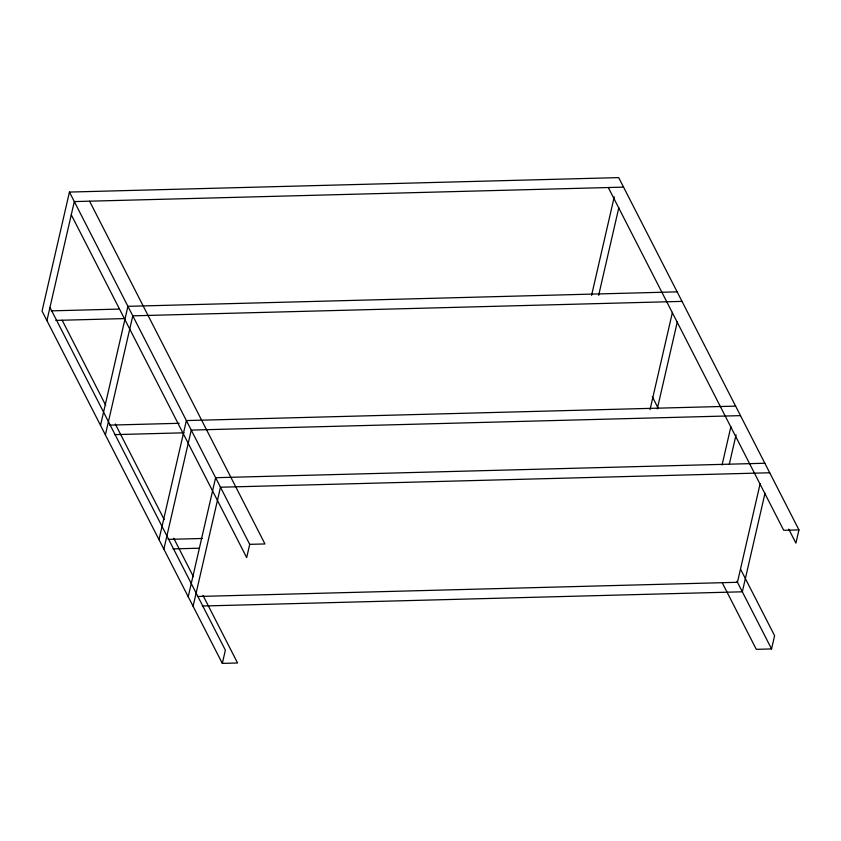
<?xml version="1.0" encoding="UTF-8"?>
<svg xmlns="http://www.w3.org/2000/svg" width="841" height="841" viewBox="0 0 841 841"><rect width="100%" height="100%" fill="white"/><g stroke="black" fill="none" stroke-linecap="round" stroke-linejoin="round"><path stroke-width="1.26" d="M788.742 529.126L795.901 543.118L798.95 529.893L618.682 177.609L69.446 192.063L42.05 311.107L222.318 663.391L237.572 662.992L202.975 595.365M46.917 320.631L74.313 201.588L623.549 187.133M100.521 425.367L127.916 306.324L677.142 291.859M105.388 434.881L132.783 315.838L682.019 301.383M158.981 539.617L186.376 420.574L735.612 406.119M163.858 549.141L191.254 430.098L740.479 415.633M188.216 596.742L215.611 477.699L764.847 463.244M193.083 606.266L220.479 487.223L769.715 472.768M222.318 663.391L225.367 650.167L49.966 307.407M69.446 192.063L249.714 544.348L246.676 557.572L71.275 214.812M591.58 295.37L614.256 196.815M598.645 295.349L618.839 207.611M650.04 409.63L672.432 312.347M657.273 408.905L677.31 321.861M722.062 464.999L730.903 426.597M729.294 464.274L736.064 434.839M760.127 483.722L737.452 582.287L197.393 596.5M765.005 493.246L742.319 591.801L202.261 606.025M722.293 582.876L756.301 649.336L771.554 648.937L774.603 635.701L740.595 569.252M51.227 310.865L119.39 309.078M55.821 320.4L124.258 318.592M109.687 425.125L179.165 423.296M114.565 434.639L184.042 432.81M168.158 539.375L202.239 538.482M249.714 544.348L264.968 543.948L89.577 201.188M798.95 529.893L783.696 530.293L608.295 187.532M173.025 548.9L199.243 548.206M652.301 396.71L658.261 408.369M736.947 581.31L771.554 648.937M62.181 320.232L105.735 405.341M115.28 423.99L164.195 519.591M173.74 538.24L193.43 576.716"/></g></svg>
